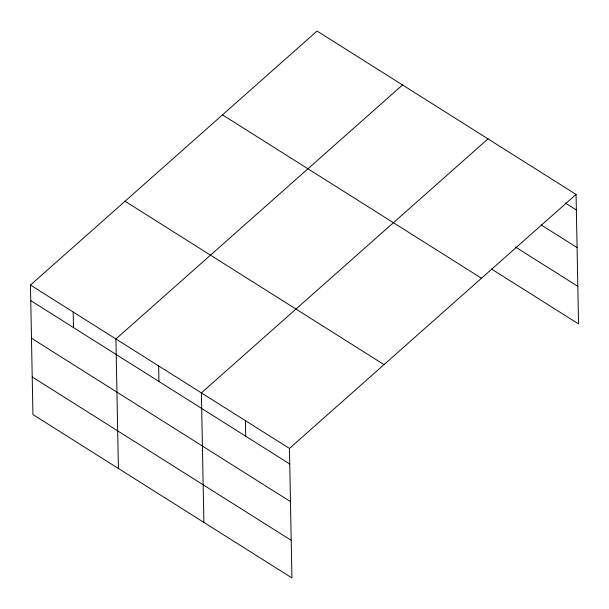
<?xml version="1.0" encoding="UTF-8"?>
<svg xmlns="http://www.w3.org/2000/svg" width="609" height="609" viewBox="0 0 609 609"><rect width="100%" height="100%" fill="white"/><g stroke="black" fill="none" stroke-linecap="round" stroke-linejoin="round"><path stroke-width="0.91" d="M576.061 194.431L289.45 448.437L291.932 577.949L32.939 414.569L30.45 285.058L317.068 31.051L576.061 194.431L578.55 323.942L491.288 268.896M402.534 84.963L115.923 338.969L118.405 468.488M488.007 138.882L201.389 392.889L203.878 522.4M565.152 202.919L576.365 209.991M541.058 224.873L577.081 247.597M515.389 246.949L577.827 286.337M222.483 114.873L481.483 278.252M125.035 201.236L384.028 364.616M30.45 285.058L289.45 448.437M30.747 300.618L289.747 463.997M31.47 338.223L290.47 501.603M32.216 376.963L291.216 540.343M245.419 420.659L245.716 436.219M158.652 365.933L158.957 381.493M73.187 312.014L73.483 327.573"/></g></svg>
